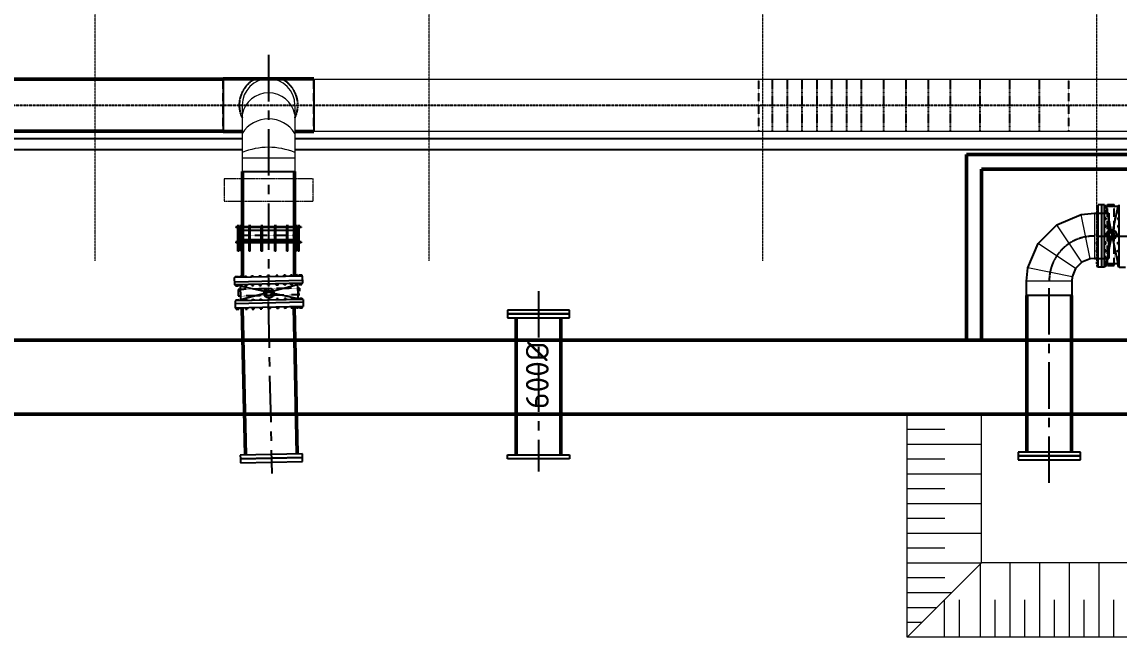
# Model space of a CAD drawing. Header units: inches. Extents: x 0 to 235202, y 0 to 184293.
# Drawn here: x 163014 to 177803, y 111675 to 119960 of the extents above; entities that cross this region are included whole.
import ezdxf
from ezdxf.enums import TextEntityAlignment as Align

# ---------------------------------------------------------------- set-up
doc = ezdxf.new("R2010")
doc.units = ezdxf.units.IN
doc.header["$MEASUREMENT"] = 0
for name, pattern in [('CENTER', [2, 1.25, -0.25, 0.25, -0.25]), ('HIDDEN', [0.375, 0.25, -0.125]), ('PHANTOM2', [1.25, 0.625, -0.125, 0.125, -0.125, 0.125, -0.125])]:
    doc.linetypes.add(name, pattern=pattern)
for name, color, linetype, lineweight in [('.5', 8, 'Continuous', 0), ('DIM', 251, 'Continuous', 0), ('hid', 8, 'HIDDEN', 0), ('plan', 8, 'Continuous', 0)]:
    doc.layers.add(name, color=color, linetype=linetype, lineweight=lineweight)
for name, color, linetype in [('1', 1, 'CENTER'), ('2', 2, 'HIDDEN'), ('GRID_TXT45', 4, 'Continuous'), ('M-X-BKGD', 8, 'Continuous'), ('pipes', 2, 'Continuous'), ('sleeve type coupling', 1, 'Continuous'), ('steel elbow 90deg', 3, 'Continuous'), ('text', 3, 'Continuous'), ('WINDOW ELEV', 3, 'Continuous')]:
    doc.layers.add(name, color=color, linetype=linetype)
doc.styles.add('ISO', font='isocpeur.ttf')
doc.styles.add('SIMPLEX', font='simplex.shx')

# ---------------------------------------------------------------- blocks, each defined once
blk = doc.blocks.new('FLOOR PLAN REV 2')
at = {"layer": '.5', "color": 8, "linetype": 'CENTER', "ltscale": 10}
for p, q in [((89527, 216571), (89527, 247858)), ((94027, 216571), (94027, 247815)), ((98527, 216571), (98527, 247857)), ((103027, 216571), (103027, 247816))]:
    blk.add_line(p, q, dxfattribs=at)
at = {"color": 8, "linetype": 'CENTER', "ltscale": 500}
for p, q in [((91863, 219342), (91863, 216224)), ((103027, 216902), (109544, 216902)), ((102387, 213577), (102387, 216285)), ((95502, 216160), (95502, 213732)), ((91856, 216020), (91907, 213705))]:
    blk.add_line(p, q, dxfattribs=at)
at = {"color": 8, "linetype": 'PHANTOM2', "ltscale": 20}
blk.add_line((70510, 218667), (108653, 218667), dxfattribs=at)
at = {"color": 8}
for p, q in [((103029, 217310), (103029, 217285)), ((103046, 217310), (103029, 217310)), ((103046, 217285), (103029, 217285)), ((103046, 216482), (103046, 217322)), ((103134, 217322), (103046, 217322)), ((103098, 216482), (103098, 217322)), ((103133, 217306), (103311, 217306)), ((103134, 216482), (103134, 217322)), ((103152, 217310), (103134, 217310)), ((103152, 217285), (103134, 217285)), ((103151, 217310), (103311, 216534)), ((103311, 217306), (103151, 216530)), ((103152, 217310), (103152, 217285)), ((103174, 217306), (103174, 217329)), ((103264, 217306), (103264, 217329)), ((103311, 217310), (103311, 217285)), ((103311, 217310), (103329, 217310)), ((103311, 217285), (103329, 217285)), ((103329, 216482), (103329, 217322)), ((103029, 217240), (103029, 217216)), ((103046, 217240), (103029, 217240)), ((103046, 217216), (103029, 217216)), ((103029, 217150), (103029, 217126)), ((103046, 217150), (103029, 217150)), ((103046, 217126), (103029, 217126)), ((103152, 217240), (103134, 217240)), ((103152, 217216), (103134, 217216)), ((103152, 217150), (103134, 217150)), ((103152, 217126), (103134, 217126)), ((103152, 217240), (103152, 217216)), ((103152, 217150), (103152, 217126)), ((103311, 217240), (103311, 217216)), ((103311, 217240), (103329, 217240)), ((103311, 217216), (103329, 217216)), ((103311, 217150), (103311, 217126)), ((103311, 217150), (103329, 217150)), ((103311, 217126), (103329, 217126)), ((103029, 217045), (103029, 217021)), ((103046, 217045), (103029, 217045)), ((103046, 217021), (103029, 217021)), ((103152, 217045), (103134, 217045)), ((103152, 217021), (103134, 217021)), ((103152, 217045), (103152, 217021)), ((103311, 217045), (103311, 217021)), ((103311, 217045), (103329, 217045)), ((103311, 217021), (103329, 217021)), ((103046, 216932), (103029, 216932)), ((103029, 216908), (103029, 216932)), ((103046, 216908), (103029, 216908)), ((103046, 216819), (103029, 216819)), ((103029, 216795), (103029, 216819)), ((103152, 216932), (103134, 216932)), ((103152, 216908), (103134, 216908)), ((103152, 216819), (103134, 216819)), ((103152, 216908), (103152, 216932)), ((103152, 216795), (103152, 216819)), ((103311, 216932), (103329, 216932)), ((103311, 216908), (103311, 216932)), ((103311, 216908), (103329, 216908)), ((103311, 216819), (103329, 216819)), ((103311, 216795), (103311, 216819)), ((103046, 216795), (103029, 216795)), ((103046, 216714), (103029, 216714)), ((103029, 216690), (103029, 216714)), ((103046, 216690), (103029, 216690)), ((103152, 216795), (103134, 216795)), ((103152, 216714), (103134, 216714)), ((103152, 216690), (103134, 216690)), ((103152, 216690), (103152, 216714)), ((103311, 216795), (103329, 216795)), ((103311, 216714), (103329, 216714)), ((103311, 216690), (103311, 216714)), ((103311, 216690), (103329, 216690)), ((103046, 216624), (103029, 216624)), ((103029, 216600), (103029, 216624)), ((103046, 216600), (103029, 216600)), ((103046, 216555), (103029, 216555)), ((103029, 216530), (103029, 216555)), ((103046, 216530), (103029, 216530)), ((103046, 216516), (103029, 216516)), ((103029, 216516), (103029, 216492)), ((103133, 216534), (103311, 216534)), ((103152, 216624), (103134, 216624)), ((103152, 216600), (103134, 216600)), ((103152, 216555), (103134, 216555)), ((103152, 216530), (103134, 216530)), ((103152, 216516), (103134, 216516)), ((103152, 216600), (103152, 216624)), ((103152, 216530), (103152, 216555)), ((103152, 216516), (103152, 216492)), ((103174, 216506), (103174, 216534)), ((103264, 216506), (103264, 216534)), ((103311, 216624), (103329, 216624)), ((103311, 216600), (103311, 216624)), ((103311, 216600), (103329, 216600)), ((103311, 216555), (103329, 216555)), ((103311, 216530), (103311, 216555)), ((103311, 216530), (103329, 216530)), ((103311, 216516), (103329, 216516)), ((103311, 216516), (103311, 216492)), ((91738, 216367), (91762, 216368)), ((91763, 216351), (91762, 216368)), ((91851, 216353), (91851, 216370)), ((91875, 216370), (91851, 216370)), ((91876, 216353), (91875, 216370)), ((91988, 216373), (91964, 216372)), ((91964, 216355), (91964, 216372)), ((91988, 216356), (91988, 216373)), ((92069, 216357), (92069, 216375)), ((92093, 216375), (92069, 216375)), ((92094, 216358), (92093, 216375)), ((92160, 216359), (92159, 216377)), ((92183, 216377), (92159, 216377)), ((92184, 216360), (92183, 216377)), ((92253, 216379), (92228, 216378)), ((92229, 216361), (92228, 216378)), ((92253, 216361), (92253, 216379)), ((92272, 216379), (92311, 216380)), ((92272, 216362), (92272, 216379)), ((92287, 216362), (92287, 216379)), ((92297, 216362), (92296, 216380)), ((92311, 216380), (92311, 216363)), ((103029, 216492), (103046, 216492)), ((103134, 216482), (103046, 216482)), ((103152, 216492), (103134, 216492)), ((103311, 216492), (103329, 216492)), ((103329, 216482), (103417, 216482)), ((92322, 216363), (91405, 216343)), ((91407, 216247), (91405, 216343)), ((92323, 216303), (91407, 216283)), ((92324, 216267), (91407, 216247)), ((91415, 216360), (91454, 216361)), ((91416, 216343), (91415, 216360)), ((91418, 216230), (91418, 216247)), ((91418, 216230), (91457, 216231)), ((91430, 216343), (91430, 216361)), ((91433, 216230), (91433, 216247)), ((91440, 216344), (91439, 216361)), ((91442, 216230), (91442, 216248)), ((91455, 216344), (91454, 216361)), ((91457, 216231), (91457, 216248)), ((91474, 216362), (91498, 216362)), ((91474, 216344), (91474, 216362)), ((91476, 216231), (91476, 216248)), ((91476, 216232), (92256, 216063)), ((91476, 216231), (91501, 216232)), ((91479, 216249), (91484, 216047)), ((91484, 216047), (92255, 216249)), ((91498, 216345), (91498, 216362)), ((91501, 216232), (91500, 216249)), ((91543, 216363), (91567, 216364)), ((91543, 216346), (91543, 216363)), ((91546, 216233), (91545, 216250)), ((91546, 216233), (91570, 216233)), ((91567, 216346), (91567, 216364)), ((91570, 216233), (91570, 216250)), ((91633, 216365), (91657, 216366)), ((91633, 216348), (91633, 216365)), ((91636, 216235), (91636, 216252)), ((91636, 216235), (91660, 216235)), ((91658, 216348), (91657, 216366)), ((91660, 216235), (91660, 216252)), ((91739, 216350), (91738, 216367)), ((91741, 216237), (91741, 216254)), ((91741, 216237), (91765, 216237)), ((91765, 216237), (91765, 216255)), ((91854, 216239), (91853, 216257)), ((91878, 216240), (91854, 216239)), ((91878, 216240), (91878, 216257)), ((91967, 216242), (91966, 216259)), ((91991, 216242), (91967, 216242)), ((91991, 216242), (91991, 216260)), ((92072, 216244), (92071, 216261)), ((92096, 216245), (92072, 216244)), ((92096, 216245), (92096, 216262)), ((92162, 216246), (92162, 216263)), ((92186, 216247), (92162, 216246)), ((92186, 216247), (92186, 216264)), ((92231, 216248), (92231, 216265)), ((92255, 216248), (92231, 216248)), ((92252, 216266), (92256, 216063)), ((92255, 216248), (92255, 216265)), ((92275, 216249), (92274, 216266)), ((92275, 216249), (92314, 216249)), ((92290, 216249), (92289, 216266)), ((92299, 216249), (92299, 216266)), ((92314, 216249), (92314, 216267)), ((92324, 216267), (92322, 216363)), ((91481, 216184), (91453, 216183)), ((91483, 216094), (91455, 216093)), ((92281, 216202), (92253, 216201)), ((92283, 216111), (92255, 216111)), ((92329, 216048), (91412, 216028)), ((91412, 216028), (91414, 215932)), ((92329, 216012), (91413, 215992)), ((92331, 215952), (91414, 215932)), ((91422, 216045), (91461, 216046)), ((91422, 216045), (91422, 216028)), ((91425, 215932), (91425, 215915)), ((91437, 216046), (91437, 216028)), ((91439, 215932), (91440, 215915)), ((91446, 216046), (91447, 216029)), ((91449, 215933), (91449, 215915)), ((91461, 216046), (91462, 216029)), ((91464, 215933), (91464, 215916)), ((91480, 216047), (91505, 216047)), ((91480, 216047), (91481, 216029)), ((91483, 215933), (91483, 215916)), ((91505, 216047), (91505, 216030)), ((91507, 215934), (91508, 215917)), ((91550, 216048), (91574, 216049)), ((91550, 216048), (91550, 216031)), ((91552, 215935), (91553, 215918)), ((91574, 216049), (91574, 216031)), ((91576, 215935), (91577, 215918)), ((91640, 216050), (91664, 216051)), ((91640, 216050), (91640, 216033)), ((91642, 215937), (91643, 215920)), ((91664, 216051), (91665, 216033)), ((91667, 215937), (91667, 215920)), ((91745, 216052), (91769, 216053)), ((91745, 216052), (91745, 216035)), ((91748, 215939), (91748, 215922)), ((91769, 216053), (91770, 216036)), ((91772, 215940), (91772, 215922)), ((91858, 216055), (91858, 216038)), ((91882, 216055), (91858, 216055)), ((91860, 215942), (91861, 215924)), ((91885, 215925), (91861, 215924)), ((91882, 216055), (91882, 216038)), ((91885, 215942), (91885, 215925)), ((91995, 216058), (91971, 216057)), ((91971, 216057), (91971, 216040)), ((91973, 215944), (91974, 215927)), ((91998, 215927), (91974, 215927)), ((91995, 216058), (91995, 216041)), ((91997, 215945), (91998, 215927)), ((92076, 216060), (92076, 216042)), ((92100, 216060), (92076, 216060)), ((92078, 215946), (92079, 215929)), ((92103, 215930), (92079, 215929)), ((92100, 216060), (92100, 216043)), ((92102, 215947), (92103, 215930)), ((92166, 216062), (92166, 216044)), ((92190, 216062), (92166, 216062)), ((92169, 215948), (92169, 215931)), ((92193, 215932), (92169, 215931)), ((92190, 216062), (92191, 216045)), ((92193, 215949), (92193, 215932)), ((92260, 216064), (92235, 216063)), ((92235, 216063), (92236, 216046)), ((92238, 215950), (92238, 215933)), ((92262, 215933), (92238, 215933)), ((92260, 216064), (92260, 216046)), ((92262, 215950), (92262, 215933)), ((92279, 216064), (92318, 216065)), ((92279, 216064), (92279, 216047)), ((92281, 215951), (92282, 215934)), ((92282, 215934), (92321, 215934)), ((92294, 216064), (92294, 216047)), ((92296, 215951), (92297, 215934)), ((92303, 216064), (92303, 216047)), ((92306, 215951), (92306, 215934)), ((92318, 216065), (92318, 216048)), ((92321, 215934), (92320, 215952)), ((92329, 216048), (92331, 215952)), ((91425, 215915), (91464, 215916)), ((91483, 215916), (91508, 215917)), ((91553, 215918), (91577, 215918)), ((91643, 215920), (91667, 215920)), ((91748, 215922), (91772, 215922)), ((95922, 215906), (95082, 215906)), ((95082, 215906), (95082, 215854)), ((95082, 215854), (95922, 215854)), ((95922, 215854), (95082, 215854)), ((95082, 215854), (95082, 215802)), ((95082, 215802), (95922, 215802)), ((95922, 215854), (95922, 215906)), ((95922, 215802), (95922, 215854)), ((92321, 213970), (91481, 213952)), ((91481, 213952), (91483, 213900)), ((92322, 213918), (91483, 213900)), ((91483, 213900), (92322, 213918)), ((91483, 213900), (91484, 213848)), ((91484, 213848), (92323, 213866)), ((92322, 213918), (92321, 213970)), ((92323, 213866), (92322, 213918)), ((95082, 213954), (95922, 213954)), ((95082, 213902), (95082, 213954)), ((95922, 213902), (95082, 213902)), ((95922, 213954), (95922, 213902)), ((102807, 213994), (101967, 213994)), ((101967, 213994), (101967, 213942)), ((101967, 213942), (102807, 213942)), ((102807, 213942), (101967, 213942)), ((101967, 213942), (101967, 213890)), ((101967, 213890), (102807, 213890)), ((102807, 213942), (102807, 213994)), ((102807, 213890), (102807, 213942))]:
    blk.add_line(p, q, dxfattribs=at)
at = {"color": 8, "linetype": 'HIDDEN'}
for p, q in [((103174, 217329), (103264, 217329)), ((103174, 216534), (103174, 217306)), ((103264, 216534), (103264, 217306)), ((103174, 216506), (103264, 216506)), ((91453, 216183), (91455, 216093)), ((92253, 216201), (91481, 216184)), ((92255, 216111), (91483, 216094)), ((92281, 216202), (92283, 216111))]:
    blk.add_line(p, q, dxfattribs=at)
at = {"color": 8}
for centre, radius in [((103229, 216920), 65.7), ((103229, 216920), 37.5), ((91868, 216137), 65.7), ((91868, 216137), 37.5)]:
    blk.add_circle(centre, radius, dxfattribs=at)
at = {"color": 8, "linetype": 'CENTER', "ltscale": 2}
blk.add_arc((102987, 216302), 600, 89.9804, 179.9804, dxfattribs=at)
at = {"layer": '1', "color": 8}
for p, q in [((98653, 219017), (98653, 218317)), ((98853, 219017), (98853, 218317)), ((99053, 219017), (99053, 218317)), ((99253, 219017), (99253, 218317)), ((99453, 219017), (99453, 218317)), ((99653, 219017), (99653, 218317)), ((99853, 219017), (99853, 218317)), ((100153, 219017), (100153, 218317)), ((100453, 219017), (100453, 218317)), ((100753, 219017), (100753, 218317)), ((101053, 219017), (101053, 218317)), ((101453, 219017), (101453, 218317)), ((101853, 219017), (101853, 218317)), ((102253, 219017), (102253, 218317)), ((102687, 216102), (102087, 216102))]:
    blk.add_line(p, q, dxfattribs=at)
for start, end in [(116.0278, 206.0145), (333.9855, 63.9722)]:
    blk.add_arc((91863, 218667), 395, start, end, dxfattribs=at)
at = {"layer": '2', "color": 8}
for p, q in [((91253, 218317), (91253, 219017)), ((92473, 218317), (92473, 219017)), ((98473, 218317), (98473, 219017)), ((102653, 218317), (102653, 219017)), ((92213, 216910), (91513, 216910))]:
    blk.add_line(p, q, dxfattribs=at)
at = {"layer": 'DIM', "color": 8, "lineweight": 50}
for p, q in [((70822, 219017), (91257, 219017)), ((92473, 219021), (91253, 219021)), ((70822, 218317), (91257, 218317)), ((91508, 218312), (91253, 218312)), ((92473, 218312), (92218, 218312)), ((91513, 217774), (91513, 216345)), ((92213, 217774), (92213, 216360)), ((102087, 213994), (102087, 216102)), ((102687, 213994), (102687, 216102)), ((91508, 215932), (91551, 213953)), ((92208, 215947), (92251, 213969)), ((95202, 215802), (95202, 213954)), ((95802, 215802), (95802, 213954))]:
    blk.add_line(p, q, dxfattribs=at)
at = {"layer": 'DIM', "color": 8}
for p, q in [((92478, 219017), (108653, 219017)), ((91508, 218667), (91508, 217774)), ((92218, 218667), (92218, 217774)), ((92478, 218317), (108653, 218317)), ((91508, 217957), (92218, 217957)), ((102937, 216594), (102818, 217192)), ((102996, 217209), (102996, 216600)), ((102827, 216549), (102488, 217055)), ((102743, 216465), (102236, 216803)), ((102743, 216465), (102236, 216803)), ((102697, 216355), (102100, 216474)), ((102691, 216295), (102082, 216295))]:
    blk.add_line(p, q, dxfattribs=at)
at = {"layer": 'DIM', "color": 8, "linetype": 'HIDDEN', "ltscale": 7}
for p, q in [((92463, 217674), (91263, 217674)), ((91263, 217674), (91263, 217374)), ((92463, 217374), (92463, 217674)), ((91263, 217374), (92463, 217374))]:
    blk.add_line(p, q, dxfattribs=at)
at = {"layer": 'DIM', "color": 8}
for centre, radius, start, end in [((91863, 218667), 355, 0, 180), ((91863, 218471), 361, 10.9356, 169.0644), ((91863, 218061), 420, 32.2536, 147.7464), ((91863, 217170), 928, 67.5215, 112.4785)]:
    blk.add_arc(centre, radius, start, end, dxfattribs=at)
at = {"layer": 'hid', "color": 8, "ltscale": 0.1}
for p, q in [((91488, 216984), (91504, 216984)), ((91488, 216984), (91504, 216984)), ((91488, 216984), (91504, 216984)), ((91495, 216984), (91495, 216857)), ((92222, 216984), (92238, 216984)), ((92231, 216984), (92231, 216857)), ((91488, 216857), (91504, 216857)), ((91488, 216857), (91504, 216857)), ((91488, 216857), (91504, 216857)), ((92222, 216857), (92238, 216857))]:
    blk.add_line(p, q, dxfattribs=at)
at = {"layer": 'hid', "color": 8, "ltscale": 0.5}
for p, q in [((91508, 215932), (91508, 215934)), ((92208, 215947), (92208, 215949))]:
    blk.add_line(p, q, dxfattribs=at)
at = {"layer": 'pipes', "color": 8, "ltscale": 2000}
for p, q in [((91253, 219021), (91253, 218312)), ((92473, 219021), (92473, 218312)), ((91508, 218212), (83672, 218212)), ((113282, 218212), (92218, 218212)), ((91508, 218062), (83672, 218062)), ((113282, 218062), (92223, 218062)), ((95202, 213954), (95802, 213954))]:
    blk.add_line(p, q, dxfattribs=at)
at = {"layer": 'plan', "color": 8, "lineweight": 50}
for p, q in [((101272, 218002), (112063, 218002)), ((101272, 215502), (101272, 218002)), ((101472, 217802), (111863, 217802)), ((101472, 215502), (101472, 217802)), ((75238, 215502), (104617, 215502)), ((104508, 214502), (76010, 214502))]:
    blk.add_line(p, q, dxfattribs=at)
at = {"layer": 'plan', "color": 8}
for p, q in [((100472, 211501), (100472, 214501)), ((101472, 212501), (101472, 214501)), ((100978, 214297), (100478, 214297)), ((101472, 214097), (100478, 214097)), ((100978, 213897), (100478, 213897)), ((101472, 213697), (100478, 213697)), ((100978, 213497), (100478, 213497)), ((101472, 213297), (100478, 213297)), ((100978, 213097), (100478, 213097)), ((101472, 212897), (100478, 212897)), ((100978, 212697), (100478, 212697)), ((101472, 212501), (100472, 211501)), ((101467, 212497), (100478, 212497)), ((101454, 212501), (101454, 211501)), ((104239, 212501), (101472, 212501)), ((101854, 212501), (101854, 211501)), ((102254, 212501), (102254, 211501)), ((102654, 212501), (102654, 211501)), ((103054, 212501), (103054, 211501)), ((100978, 212297), (100478, 212297)), ((101067, 212097), (100478, 212097)), ((100972, 212001), (100972, 211501)), ((101172, 212001), (101172, 211501)), ((101654, 212001), (101654, 211501)), ((102054, 212001), (102054, 211501)), ((102454, 212001), (102454, 211501)), ((102854, 212001), (102854, 211501)), ((103254, 212001), (103254, 211501)), ((100867, 211897), (100478, 211897)), ((100667, 211697), (100478, 211697)), ((104105, 211501), (100472, 211501))]:
    blk.add_line(p, q, dxfattribs=at)
at = {"layer": 'sleeve type coupling', "color": 8}
for p, q in [((92303, 217028), (91423, 217028)), ((91423, 217028), (91423, 217016)), ((92303, 217016), (91423, 217016)), ((91440, 217028), (91440, 217039)), ((91471, 217039), (91440, 217039)), ((91447, 216825), (91447, 217016)), ((91448, 217039), (91448, 217028)), ((91463, 217039), (91463, 217028)), ((91463, 216825), (91463, 217016)), ((91471, 217039), (91471, 217028)), ((91477, 216984), (91477, 217016)), ((91477, 216984), (91488, 216984)), ((91480, 217028), (91480, 217039)), ((91511, 217039), (91480, 217039)), ((91488, 217039), (91488, 217028)), ((91488, 216825), (91488, 217016)), ((91504, 217039), (91504, 217028)), ((91504, 216825), (91504, 217016)), ((91504, 216984), (91601, 216984)), ((91511, 217039), (91511, 217028)), ((91593, 217028), (91593, 217039)), ((91624, 217039), (91593, 217039)), ((91601, 217039), (91601, 217028)), ((91601, 216825), (91601, 217016)), ((91617, 217039), (91617, 217028)), ((91617, 216825), (91617, 217016)), ((91617, 216984), (91764, 216984)), ((91624, 217039), (91624, 217028)), ((91757, 217028), (91757, 217039)), ((91788, 217039), (91757, 217039)), ((91764, 216825), (91764, 217016)), ((91765, 217039), (91765, 217028)), ((91780, 217039), (91780, 217028)), ((91780, 216825), (91780, 217016)), ((91780, 216984), (91946, 216984)), ((91788, 217039), (91788, 217028)), ((91969, 217039), (91938, 217039)), ((91938, 217028), (91938, 217039)), ((91946, 217039), (91946, 217028)), ((91946, 216825), (91946, 217016)), ((91961, 217039), (91961, 217028)), ((91962, 216825), (91962, 217016)), ((91962, 216984), (92109, 216984)), ((91969, 217039), (91969, 217028)), ((92102, 217028), (92102, 217039)), ((92132, 217039), (92102, 217039)), ((92109, 217039), (92109, 217028)), ((92109, 216825), (92109, 217016)), ((92125, 217039), (92125, 217028)), ((92125, 216825), (92125, 217016)), ((92125, 216984), (92222, 216984)), ((92132, 217039), (92132, 217028)), ((92215, 217028), (92215, 217039)), ((92246, 217039), (92215, 217039)), ((92222, 217039), (92222, 217028)), ((92222, 216825), (92222, 217016)), ((92238, 217039), (92238, 217028)), ((92238, 216825), (92238, 217016)), ((92249, 216984), (92238, 216984)), ((92246, 217039), (92246, 217028)), ((92249, 216984), (92249, 217016)), ((92255, 217028), (92255, 217039)), ((92286, 217039), (92255, 217039)), ((92262, 216825), (92262, 217016)), ((92263, 217039), (92263, 217028)), ((92278, 217039), (92278, 217028)), ((92278, 216825), (92278, 217016)), ((92286, 217039), (92286, 217028)), ((92303, 217028), (92303, 217016)), ((92303, 216825), (91423, 216825)), ((91423, 216825), (91423, 216813)), ((92303, 216813), (91423, 216813)), ((91440, 216813), (91440, 216803)), ((91448, 216698), (91448, 216813)), ((91463, 216698), (91463, 216813)), ((91471, 216803), (91471, 216813)), ((91477, 216825), (91477, 216857)), ((91477, 216857), (91488, 216857)), ((91480, 216813), (91480, 216803)), ((91488, 216825), (91482, 216825)), ((91488, 216698), (91488, 216813)), ((91504, 216857), (91601, 216857)), ((91504, 216698), (91504, 216813)), ((91511, 216803), (91511, 216813)), ((91593, 216813), (91593, 216803)), ((91601, 216698), (91601, 216813)), ((91617, 216857), (91764, 216857)), ((91617, 216698), (91617, 216813)), ((91624, 216803), (91624, 216813)), ((91757, 216813), (91757, 216803)), ((91765, 216698), (91765, 216813)), ((91780, 216857), (91946, 216857)), ((91780, 216698), (91780, 216813)), ((91788, 216803), (91788, 216813)), ((91938, 216813), (91938, 216803)), ((91946, 216698), (91946, 216813)), ((91961, 216698), (91961, 216813)), ((91962, 216857), (92109, 216857)), ((91969, 216803), (91969, 216813)), ((92102, 216813), (92102, 216803)), ((92109, 216698), (92109, 216813)), ((92125, 216857), (92222, 216857)), ((92125, 216698), (92125, 216813)), ((92132, 216803), (92132, 216813)), ((92215, 216813), (92215, 216803)), ((92222, 216698), (92222, 216813)), ((92249, 216857), (92238, 216857)), ((92238, 216698), (92238, 216813)), ((92246, 216803), (92246, 216813)), ((92249, 216825), (92249, 216857)), ((92255, 216813), (92255, 216803)), ((92263, 216698), (92263, 216813)), ((92278, 216698), (92278, 216813)), ((92286, 216803), (92286, 216813)), ((92303, 216825), (92303, 216813)), ((91471, 216803), (91440, 216803)), ((91463, 216698), (91448, 216698)), ((91511, 216803), (91480, 216803)), ((91504, 216698), (91488, 216698)), ((91624, 216803), (91593, 216803)), ((91617, 216698), (91601, 216698)), ((91788, 216803), (91757, 216803)), ((91780, 216698), (91765, 216698)), ((91969, 216803), (91938, 216803)), ((91961, 216698), (91946, 216698)), ((92132, 216803), (92102, 216803)), ((92125, 216698), (92109, 216698)), ((92246, 216803), (92215, 216803)), ((92238, 216698), (92222, 216698)), ((92286, 216803), (92255, 216803)), ((92278, 216698), (92263, 216698))]:
    blk.add_line(p, q, dxfattribs=at)
at = {"layer": 'sleeve type coupling', "color": 8, "linetype": 'HIDDEN', "ltscale": 25}
for p, q in [((91601, 216984), (91617, 216984)), ((91764, 216984), (91780, 216984)), ((91946, 216984), (91962, 216984)), ((92109, 216984), (92125, 216984)), ((91601, 216857), (91617, 216857)), ((91764, 216857), (91780, 216857)), ((91946, 216857), (91962, 216857)), ((92109, 216857), (92125, 216857))]:
    blk.add_line(p, q, dxfattribs=at)
at = {"layer": 'steel elbow 90deg', "color": 8}
for p, q in [((91508, 217774), (92218, 217774)), ((102488, 217055), (102818, 217192)), ((102818, 217192), (102996, 217209)), ((102996, 217209), (103190, 217209)), ((103190, 217209), (103190, 216600)), ((102236, 216803), (102488, 217055)), ((102100, 216474), (102236, 216803)), ((102827, 216549), (102743, 216465)), ((102937, 216594), (102827, 216549)), ((102996, 216600), (102937, 216594)), ((102996, 216600), (103190, 216600)), ((102082, 216295), (102100, 216474)), ((102743, 216465), (102697, 216355)), ((102082, 216102), (102082, 216295)), ((102697, 216355), (102691, 216295)), ((102691, 216295), (102691, 216102)), ((102691, 216102), (102082, 216102))]:
    blk.add_line(p, q, dxfattribs=at)
at = {"layer": 'GRID_TXT45', "color": 8, "style": 'SIMPLEX'}
for p in [(53803, 233268), (53803, 227018), (53803, 220768)]:
    blk.add_attdef('GRD_TXT', text='', height=450, rotation=180, dxfattribs=at).set_placement(p, align=Align.MIDDLE_CENTER)
at = {"layer": 'text', "color": 8, "style": 'ISO'}
blk.add_text('600%%C', height=307.6, rotation=90, dxfattribs=at).set_placement((95640, 214573))
blk = doc.blocks.new('PLAN REV 1')
at = {"layer": 'WINDOW ELEV', "color": 1}
blk.add_blockref('FLOOR PLAN REV 2', (115855, -22752), dxfattribs=at)

msp = doc.modelspace()

# ---------------------------------------------------------------- block references
at = {"layer": 'M-X-BKGD', "color": 8}
msp.add_blockref('PLAN REV 1', (-41380, -77074.9), dxfattribs=at)

doc.saveas('drawing.dxf')
